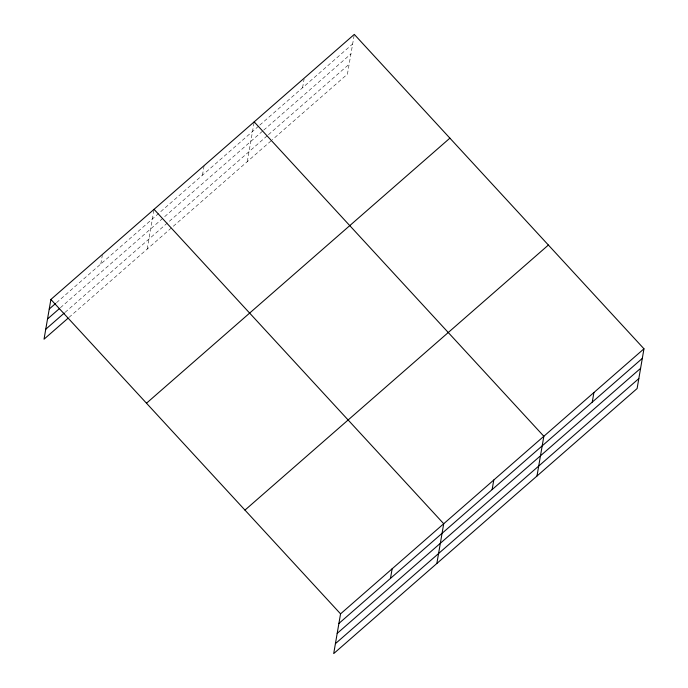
<?xml version="1.0" encoding="UTF-8"?>
<svg xmlns="http://www.w3.org/2000/svg" width="688" height="688" viewBox="0 0 688 688"><rect width="100%" height="100%" fill="white"/><g stroke="black" fill="none" stroke-linecap="round" stroke-linejoin="round"><path stroke-width="0.52" stroke-dasharray="3.44 2.58" d="M100.818 263.977L102.306 255.351M147.189 249.082L154.052 209.333M202.461 175.191L204.112 165.602M247.31 161.611L254.01 122.825M302.582 87.72L304.079 79.094M354.139 35.355L347.44 74.141L272.345 139.741M56.493 302.703L258.98 125.809M259.789 125.104L352.652 43.98M60.415 307.725L262.919 130.823M263.728 130.118L350.932 53.939M65.093 312.352L267.606 135.433M268.415 134.728L349.16 64.19M69.015 317.374L271.536 140.447"/><path stroke-width="1.03" d="M643.968 348.799L340.56 613.859L333.697 653.6L637.105 388.548L643.968 348.799L354.303 34.4L50.895 299.452L44.032 339.201L68.207 318.08M390.483 578.384L392.143 568.795M436.854 563.481L443.717 523.74L154.052 209.333M492.126 489.589L493.786 480M536.984 476.01L543.847 436.269L254.182 121.871M592.256 402.119L593.907 392.538M49.235 309.041L55.685 303.408M47.524 318.991L59.607 308.43M45.752 329.242L64.285 313.049M146.484 403.211L449.892 138.15M244.971 510.1L548.379 245.048M338.909 623.44L642.317 358.388M337.189 633.39L640.597 368.338M335.417 643.65L638.825 378.589M50.895 299.452L340.56 613.859"/></g></svg>
